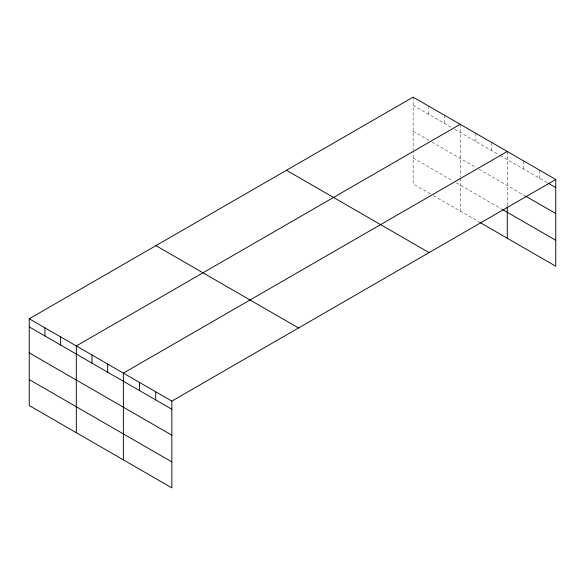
<?xml version="1.0" encoding="UTF-8"?>
<svg xmlns="http://www.w3.org/2000/svg" width="585" height="585" viewBox="0 0 585 585"><rect width="100%" height="100%" fill="white"/><g stroke="black" fill="none" stroke-linecap="round" stroke-linejoin="round"><path stroke-width="0.44" stroke-dasharray="2.92 2.19" d="M413.149 105.278L451.583 127.464M454.721 129.278L499.422 155.083M500.204 155.537L547.282 182.717M413.149 131.215L431.189 141.636M431.971 142.089L475.897 167.442M479.035 169.255L524.964 195.778M413.149 157.95L453.148 181.043M456.285 182.849L501.776 209.116M430.406 193.847L413.149 183.887L413.149 150.82M433.543 195.661L479.035 221.927M539.589 170.14L539.589 178.279M523.429 160.809L523.429 168.948M507.268 151.478L507.268 206.044M491.583 142.418L491.583 150.557M475.897 133.365L475.897 141.504M460.212 124.305L460.212 177.094M460.212 177.986L460.212 211.053M444.52 115.252L444.52 123.391M428.834 106.199L428.834 114.331M413.149 97.139L413.149 149.928"/><path stroke-width="0.88" d="M555.75 179.471L413.149 97.139L29.25 318.781L29.25 405.529L171.851 487.861L171.851 401.113L555.75 179.471L555.75 266.219L479.817 222.38M460.212 124.305L76.306 345.954L76.306 432.703M507.268 151.478L123.362 373.12L123.362 459.868M548.057 183.163L555.75 187.609M525.74 196.216L555.75 213.547M502.559 209.569L555.75 240.274M286.467 170.279L429.061 252.61M155.939 245.642L298.533 327.973M29.25 318.781L171.851 401.113M29.25 326.92L171.851 409.251M29.25 352.865L171.851 435.189M29.25 379.592L171.851 461.916M507.268 206.936L507.268 238.227M155.69 391.782L155.69 399.921M139.53 382.451L139.53 390.59M107.677 364.067L107.677 372.199M91.991 355.007L91.991 363.146M60.621 336.894L60.621 345.033M44.935 327.841L44.935 335.98"/></g></svg>
